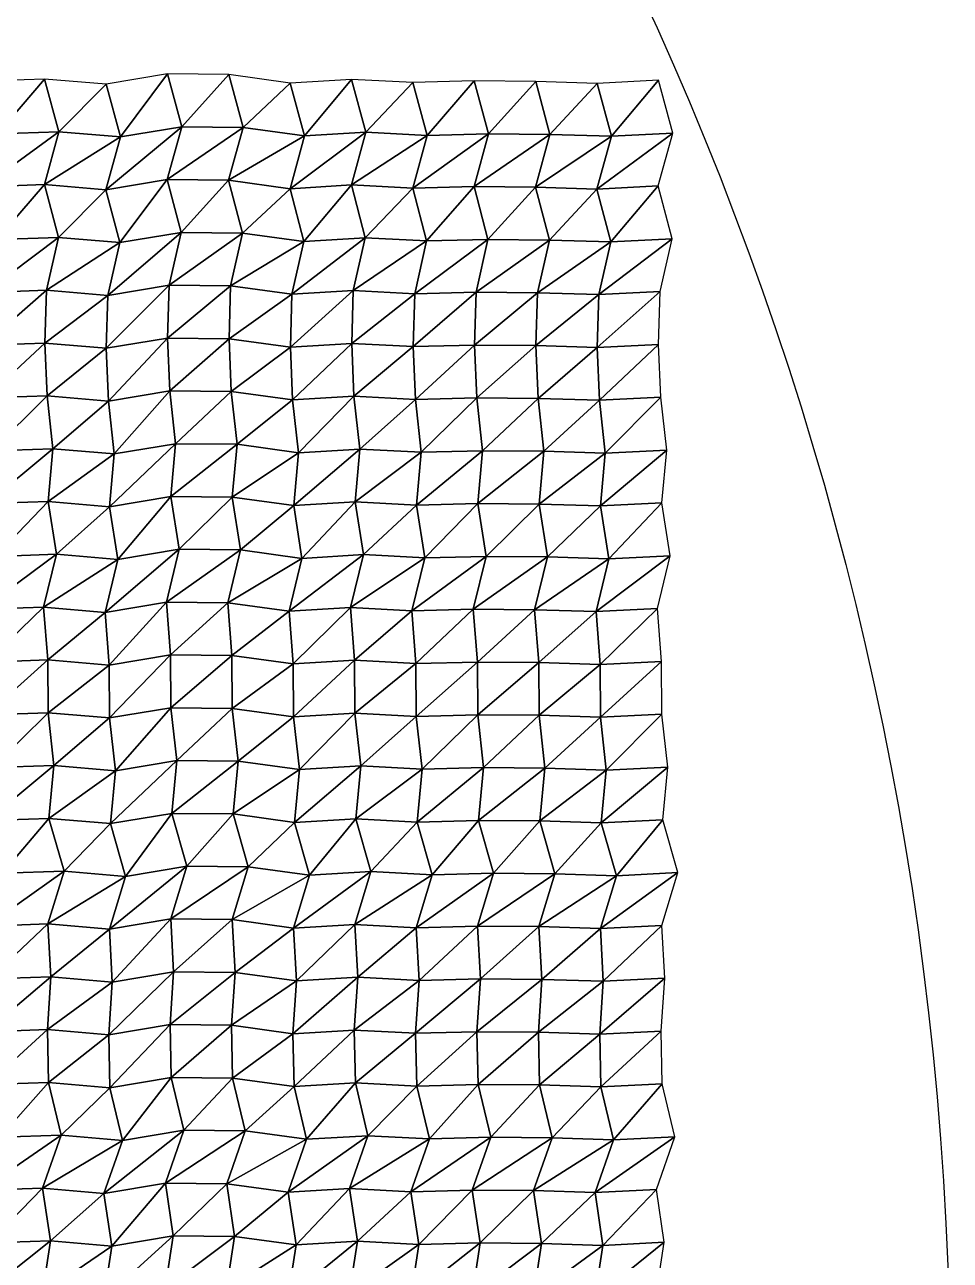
# Model space of a CAD drawing. Header units: inches. Extents: x -3033 to 3108, y -1845 to 4259.
# Drawn here: x 2257 to 3108, y 1330 to 2466 of the extents above; entities that cross this region are included whole.
import ezdxf

# ---------------------------------------------------------------- set-up
doc = ezdxf.new("R2010")
doc.units = ezdxf.units.IN
doc.layers.add('Water', color=7, linetype='Continuous')

msp = doc.modelspace()

# ---------------------------------------------------------------- linework, layer by layer
msp.add_circle((56.1, 1207, -0.8), 3051.6)

# ---------------------------------------------------------------- meshes
at = {"layer": 'Water', "color": 4}
mesh = msp.add_polyface(dxfattribs=at)
corners = [(2164.6, 2130.4, -33.7), (2108.1, 2124, -12.7), (2113.4, 2075.5, -19), (2221, 2122.7, -28.5), (2169.8, 2081.8, -20.4), (2162.5, 2178.9, -3.3), (2106, 2172.5, -22.9), (2218.9, 2171.3, -22), (2277.4, 2124.7, -27.2), (2275.3, 2173.2, -34.8), (2331.8, 2168.4, -26.8), (2163.9, 2227.5, -18.2), (2107.4, 2221.1, -31.8), (2220.3, 2219.8, -30.7), (2276.7, 2221.7, -34), (2333.1, 2216.9, -21), (2174.9, 2276, -25.1), (2118.5, 2269.6, -26.2), (2231.3, 2268.4, -25.1), (2287.7, 2270.3, -32.7), (2162.1, 2324.6, -19), (2105.7, 2318.2, -16), (2218.5, 2316.9, -22.5), (2274.9, 2318.8, -25.9), (2175.5, 2373.1, -18.5), (2119, 2366.7, -26.2), (2231.9, 2365.4, -13.5), (2288.3, 2367.4, -31.5), (2162.3, 2421.7, -23.8), (2105.8, 2415.3, -30.7), (2218.7, 2414, -31.5), (2275.1, 2415.9, -19)]
mesh.append_faces([[corners[k] for k in face] for face in [(0, 1, 2), (3, 0, 4), (1, 0, 5), (5, 6, 1), (0, 3, 7), (7, 5, 0), (3, 8, 9), (9, 7, 3), (10, 9, 8), (6, 5, 11), (11, 12, 6), (5, 7, 13), (13, 11, 5), (7, 9, 14), (14, 13, 7), (15, 14, 9), (12, 11, 16), (16, 17, 12), (11, 13, 18), (18, 16, 11), (13, 14, 19), (19, 18, 13), (17, 16, 20), (20, 21, 17), (16, 18, 22), (22, 20, 16), (18, 19, 23), (23, 22, 18), (21, 20, 24), (24, 25, 21), (20, 22, 26), (26, 24, 20), (22, 23, 27), (27, 26, 22), (25, 24, 28), (28, 29, 25), (24, 26, 30), (30, 28, 24), (26, 27, 31), (31, 30, 26)]], dxfattribs={"vtx2": -1, "color": 4})
mesh = msp.add_polyface(dxfattribs=at)
corners = [(2446.7, 2128.7, -33.5), (2390.3, 2129.3, -24.9), (2395.5, 2080.7, -22.2), (2503.1, 2120.9, -21.7), (2452, 2080.2, -18.7), (2277.4, 2124.7, -27.2), (2333.8, 2119.8, -13), (2331.8, 2168.4, -26.8), (2388.2, 2177.8, -10.7), (2444.6, 2177.2, -20.4), (2501, 2169.5, -24), (2275.3, 2173.2, -34.8), (2333.1, 2216.9, -21), (2389.6, 2226.4, -38.3), (2446, 2225.8, -15.6), (2502.4, 2218, -20.7), (2276.7, 2221.7, -34), (2344.2, 2265.5, -19.6), (2287.7, 2270.3, -32.7), (2400.6, 2274.9, -19.5), (2457, 2274.3, -20.3), (2331.4, 2314, -14.9), (2274.9, 2318.8, -25.9), (2387.8, 2323.5, -19.8), (2444.2, 2322.9, -18.7), (2500.7, 2315.1, -18.8), (2344.7, 2362.6, -15.4), (2288.3, 2367.4, -31.5), (2401.2, 2372, -38.5), (2457.6, 2371.4, -17.1), (2514, 2363.6, -32.5), (2331.6, 2411.1, -29.4), (2275.1, 2415.9, -19), (2388, 2420.6, 0), (2444.4, 2420, -13.1), (2500.8, 2412.2, -10.6)]
mesh.append_faces([[corners[k] for k in face] for face in [(0, 1, 2), (3, 0, 4), (5, 6, 7), (6, 1, 8), (8, 7, 6), (1, 0, 9), (9, 8, 1), (10, 9, 0), (11, 7, 12), (7, 8, 13), (13, 12, 7), (8, 9, 14), (14, 13, 8), (15, 14, 9), (16, 12, 17), (17, 18, 16), (12, 13, 19), (19, 17, 12), (13, 14, 20), (20, 19, 13), (18, 17, 21), (21, 22, 18), (17, 19, 23), (23, 21, 17), (19, 20, 24), (24, 23, 19), (25, 24, 20), (22, 21, 26), (26, 27, 22), (21, 23, 28), (28, 26, 21), (23, 24, 29), (29, 28, 23), (30, 29, 24), (27, 26, 31), (31, 32, 27), (26, 28, 33), (33, 31, 26), (28, 29, 34), (34, 33, 28), (35, 34, 29)]], dxfattribs={"vtx2": -1, "color": 4})
mesh = msp.add_polyface(dxfattribs=at)
corners = [(2559.5, 2124.3, -18.9), (2503.1, 2120.9, -21.7), (2508.4, 2072.4, -24.3), (2616, 2121.3, -21.4), (2564.8, 2075.7, -22), (2446.7, 2128.7, -33.5), (2501, 2169.5, -24), (2557.5, 2172.8, -27.4), (2613.9, 2169.9, -22.2), (2672.4, 2122.8, -26.7), (2670.3, 2171.3, -22.4), (2444.6, 2177.2, -20.4), (2502.4, 2218, -20.7), (2558.8, 2221.4, -6.4), (2615.3, 2218.4, -30.7), (2671.7, 2219.9, -20.9), (2446, 2225.8, -15.6), (2513.5, 2266.6, -28), (2457, 2274.3, -20.3), (2569.9, 2269.9, -21.9), (2626.3, 2267, -19.4), (2682.7, 2268.4, -19.3), (2500.7, 2315.1, -18.8), (2557.1, 2318.5, -19.7), (2613.5, 2315.5, -22.1), (2669.9, 2317, -19.1), (2444.2, 2322.9, -18.7), (2514, 2363.6, -32.5), (2570.5, 2367, -19.1), (2626.9, 2364, -21.6), (2683.3, 2365.5, -17.2), (2457.6, 2371.4, -17.1), (2500.8, 2412.2, -10.6), (2557.3, 2415.6, -21.5), (2613.7, 2412.6, -14.2), (2670.1, 2414.1, -18.8)]
mesh.append_faces([[corners[k] for k in face] for face in [(0, 1, 2), (3, 0, 4), (5, 1, 6), (1, 0, 7), (7, 6, 1), (0, 3, 8), (8, 7, 0), (3, 9, 10), (10, 8, 3), (11, 6, 12), (6, 7, 13), (13, 12, 6), (7, 8, 14), (14, 13, 7), (8, 10, 15), (15, 14, 8), (16, 12, 17), (17, 18, 16), (12, 13, 19), (19, 17, 12), (13, 14, 20), (20, 19, 13), (21, 20, 14), (18, 17, 22), (17, 19, 23), (23, 22, 17), (19, 20, 24), (24, 23, 19), (25, 24, 20), (26, 22, 27), (22, 23, 28), (28, 27, 22), (23, 24, 29), (29, 28, 23), (30, 29, 24), (31, 27, 32), (27, 28, 33), (33, 32, 27), (28, 29, 34), (34, 33, 28), (35, 34, 29)]], dxfattribs={"vtx2": -1, "color": 4})
mesh = msp.add_polyface(dxfattribs=at)
corners = [(2728.8, 2122.3, -6.2), (2672.4, 2122.8, -26.7), (2677.7, 2074.2, -20), (2726.7, 2170.8, -28.9), (2670.3, 2171.3, -22.4), (2785.3, 2120.6, -12.6), (2783.2, 2169.1, -23.3), (2841.7, 2123.4, -23.8), (2839.6, 2171.9, -24.9), (2728.1, 2219.4, -25.6), (2671.7, 2219.9, -20.9), (2784.6, 2217.7, -11.9), (2841, 2220.5, -35.6), (2615.3, 2218.4, -30.7), (2682.7, 2268.4, -19.3), (2739.2, 2267.9, -8.3), (2795.6, 2266.2, -22.3), (2852, 2269, -21.6), (2626.3, 2267, -19.4), (2669.9, 2317, -19.1), (2726.4, 2316.5, -24.1), (2782.8, 2314.7, -22.8), (2839.2, 2317.6, -27.1), (2613.5, 2315.5, -22.1), (2683.3, 2365.5, -17.2), (2739.7, 2365, -13.8), (2796.2, 2363.3, -20.7), (2852.6, 2366.1, -12.4), (2626.9, 2364, -21.6), (2670.1, 2414.1, -18.8), (2726.6, 2413.6, -25), (2783, 2411.8, -23), (2839.4, 2414.7, -16.9)]
mesh.append_faces([[corners[k] for k in face] for face in [(0, 1, 2), (1, 0, 3), (3, 4, 1), (0, 5, 6), (6, 3, 0), (5, 7, 8), (8, 6, 5), (4, 3, 9), (9, 10, 4), (3, 6, 11), (11, 9, 3), (6, 8, 12), (12, 11, 6), (13, 10, 14), (10, 9, 15), (15, 14, 10), (9, 11, 16), (16, 15, 9), (11, 12, 17), (17, 16, 11), (18, 14, 19), (14, 15, 20), (20, 19, 14), (15, 16, 21), (21, 20, 15), (16, 17, 22), (22, 21, 16), (23, 19, 24), (19, 20, 25), (25, 24, 19), (20, 21, 26), (26, 25, 20), (21, 22, 27), (27, 26, 21), (28, 24, 29), (24, 25, 30), (30, 29, 24), (25, 26, 31), (31, 30, 25), (26, 27, 32), (32, 31, 26)]], dxfattribs={"vtx2": -1, "color": 4})
mesh = msp.add_polyface(dxfattribs=at)
corners = [(2165.4, 1839.1, -6.9), (2109, 1832.7, -35), (2114.4, 1784.2, -19), (2221.8, 1831.4, -16.4), (2170.8, 1790.6, -40.7), (2278.3, 1833.4, -21.7), (2227.3, 1782.9, -23.4), (2165.1, 1887.7, -36.1), (2108.7, 1881.3, -15), (2221.5, 1880, -27.2), (2278, 1881.9, -22.2), (2334.4, 1877.1, -25.6), (2161.4, 1936.2, -29), (2104.9, 1929.8, -25.8), (2217.8, 1928.5, -19.6), (2274.2, 1930.5, -16.9), (2330.6, 1925.6, -34.6), (2173.1, 1984.8, -5.8), (2116.7, 1978.4, -25.4), (2229.6, 1977.1, -25.7), (2286, 1979, -29.1), (2165.5, 2033.3, -23.1), (2109.1, 2026.9, -20.8), (2221.9, 2025.6, -23.4), (2278.4, 2027.6, -25.1), (2169.8, 2081.8, -20.4), (2113.4, 2075.5, -19), (2226.2, 2074.2, -8.1), (2282.7, 2076.1, -23.1), (2164.6, 2130.4, -33.7), (2221, 2122.7, -28.5), (2277.4, 2124.7, -27.2), (2333.8, 2119.8, -13)]
mesh.append_faces([[corners[k] for k in face] for face in [(0, 1, 2), (3, 0, 4), (5, 3, 6), (1, 0, 7), (7, 8, 1), (0, 3, 9), (9, 7, 0), (3, 5, 10), (10, 9, 3), (11, 10, 5), (8, 7, 12), (12, 13, 8), (7, 9, 14), (14, 12, 7), (9, 10, 15), (15, 14, 9), (16, 15, 10), (13, 12, 17), (17, 18, 13), (12, 14, 19), (19, 17, 12), (14, 15, 20), (20, 19, 14), (18, 17, 21), (21, 22, 18), (17, 19, 23), (23, 21, 17), (19, 20, 24), (24, 23, 19), (22, 21, 25), (25, 26, 22), (21, 23, 27), (27, 25, 21), (23, 24, 28), (28, 27, 23), (26, 25, 29), (25, 27, 30), (27, 28, 31), (31, 30, 27), (32, 31, 28)]], dxfattribs={"vtx2": -1, "color": 4})
mesh = msp.add_polyface(dxfattribs=at)
corners = [(2334.7, 1828.6, -27.7), (2278.3, 1833.4, -21.7), (2283.7, 1784.8, -33.6), (2391.1, 1838, -14.7), (2340.1, 1780, -24), (2447.5, 1837.4, -21.4), (2396.5, 1789.5, -42.4), (2504, 1829.6, -33.2), (2453, 1788.9, -24), (2334.4, 1877.1, -25.6), (2390.8, 1886.6, -12.8), (2447.2, 1886, -19.4), (2503.7, 1878.2, -6.3), (2278, 1881.9, -22.2), (2330.6, 1925.6, -34.6), (2387.1, 1935.1, -19.2), (2443.5, 1934.5, -18.2), (2499.9, 1926.7, 1.9), (2274.2, 1930.5, -16.9), (2342.4, 1974.2, -37.1), (2286, 1979, -29.1), (2398.8, 1983.7, -29.9), (2455.3, 1983.1, -21.7), (2511.7, 1975.3, -21.4), (2334.8, 2022.7, -17.8), (2278.4, 2027.6, -25.1), (2391.2, 2032.2, -19.7), (2447.6, 2031.6, -29.4), (2504.1, 2023.8, -18.8), (2339.1, 2071.3, -14.9), (2282.7, 2076.1, -23.1), (2395.5, 2080.7, -22.2), (2452, 2080.2, -18.7), (2508.4, 2072.4, -24.3), (2333.8, 2119.8, -13), (2390.3, 2129.3, -24.9), (2446.7, 2128.7, -33.5)]
mesh.append_faces([[corners[k] for k in face] for face in [(0, 1, 2), (3, 0, 4), (5, 3, 6), (7, 5, 8), (1, 0, 9), (0, 3, 10), (10, 9, 0), (3, 5, 11), (11, 10, 3), (12, 11, 5), (13, 9, 14), (9, 10, 15), (15, 14, 9), (10, 11, 16), (16, 15, 10), (17, 16, 11), (18, 14, 19), (19, 20, 18), (14, 15, 21), (21, 19, 14), (15, 16, 22), (22, 21, 15), (23, 22, 16), (20, 19, 24), (24, 25, 20), (19, 21, 26), (26, 24, 19), (21, 22, 27), (27, 26, 21), (28, 27, 22), (25, 24, 29), (29, 30, 25), (24, 26, 31), (31, 29, 24), (26, 27, 32), (32, 31, 26), (33, 32, 27), (30, 29, 34), (29, 31, 35), (35, 34, 29), (31, 32, 36)]], dxfattribs={"vtx2": -1, "color": 4})
mesh = msp.add_polyface(dxfattribs=at)
corners = [(2560.4, 1833, -17.8), (2504, 1829.6, -33.2), (2509.4, 1781.1, -27), (2616.8, 1830, -18), (2565.8, 1784.5, -35.5), (2673.3, 1831.5, -33), (2622.3, 1781.5, -6.8), (2447.5, 1837.4, -21.4), (2503.7, 1878.2, -6.3), (2560.1, 1881.6, -19.5), (2616.5, 1878.6, -21.7), (2673, 1880, -27.3), (2447.2, 1886, -19.4), (2499.9, 1926.7, 1.9), (2556.4, 1930.1, -41.4), (2612.8, 1927.1, -13.5), (2669.2, 1928.6, -3.3), (2443.5, 1934.5, -18.2), (2511.7, 1975.3, -21.4), (2568.1, 1978.7, -30.5), (2624.5, 1975.7, -39.4), (2681, 1977.1, -19.5), (2455.3, 1983.1, -21.7), (2504.1, 2023.8, -18.8), (2560.5, 2027.2, -21), (2616.9, 2024.2, -21), (2673.3, 2025.7, -41.1), (2447.6, 2031.6, -29.4), (2508.4, 2072.4, -24.3), (2564.8, 2075.7, -22), (2621.2, 2072.8, -15.1), (2677.7, 2074.2, -20), (2452, 2080.2, -18.7), (2503.1, 2120.9, -21.7), (2559.5, 2124.3, -18.9), (2616, 2121.3, -21.4), (2672.4, 2122.8, -26.7)]
mesh.append_faces([[corners[k] for k in face] for face in [(0, 1, 2), (3, 0, 4), (5, 3, 6), (7, 1, 8), (1, 0, 9), (9, 8, 1), (0, 3, 10), (10, 9, 0), (3, 5, 11), (11, 10, 3), (12, 8, 13), (8, 9, 14), (14, 13, 8), (9, 10, 15), (15, 14, 9), (10, 11, 16), (16, 15, 10), (17, 13, 18), (13, 14, 19), (19, 18, 13), (14, 15, 20), (20, 19, 14), (15, 16, 21), (21, 20, 15), (22, 18, 23), (18, 19, 24), (24, 23, 18), (19, 20, 25), (25, 24, 19), (26, 25, 20), (27, 23, 28), (23, 24, 29), (29, 28, 23), (24, 25, 30), (30, 29, 24), (31, 30, 25), (32, 28, 33), (28, 29, 34), (29, 30, 35), (36, 35, 30)]], dxfattribs={"vtx2": -1, "color": 4})
mesh = msp.add_polyface(dxfattribs=at)
corners = [(2729.7, 1831, -11.5), (2673.3, 1831.5, -33), (2678.7, 1782.9, -29.6), (2786.1, 1829.3, -10.4), (2735.1, 1782.4, -16.7), (2842.5, 1832.1, -7), (2791.5, 1780.7, -22.4), (2729.4, 1879.5, -26.3), (2673, 1880, -27.3), (2785.8, 1877.8, -30.3), (2842.2, 1880.6, -19.5), (2725.6, 1928.1, -29.5), (2669.2, 1928.6, -3.3), (2782.1, 1926.4, -25.7), (2838.5, 1929.2, -9.4), (2737.4, 1976.6, -27.2), (2681, 1977.1, -19.5), (2793.8, 1974.9, -13.8), (2850.3, 1977.7, -37.9), (2624.5, 1975.7, -39.4), (2673.3, 2025.7, -41.1), (2729.8, 2025.2, -24.1), (2786.2, 2023.5, -14.7), (2842.6, 2026.3, -28.4), (2616.9, 2024.2, -21), (2677.7, 2074.2, -20), (2734.1, 2073.7, -16), (2790.5, 2072, -19.3), (2847, 2074.8, -28.6), (2621.2, 2072.8, -15.1), (2672.4, 2122.8, -26.7), (2728.8, 2122.3, -6.2), (2785.3, 2120.6, -12.6), (2841.7, 2123.4, -23.8)]
mesh.append_faces([[corners[k] for k in face] for face in [(0, 1, 2), (3, 0, 4), (5, 3, 6), (1, 0, 7), (7, 8, 1), (0, 3, 9), (9, 7, 0), (3, 5, 10), (10, 9, 3), (8, 7, 11), (11, 12, 8), (7, 9, 13), (13, 11, 7), (9, 10, 14), (14, 13, 9), (12, 11, 15), (15, 16, 12), (11, 13, 17), (17, 15, 11), (13, 14, 18), (18, 17, 13), (19, 16, 20), (16, 15, 21), (21, 20, 16), (15, 17, 22), (22, 21, 15), (17, 18, 23), (23, 22, 17), (24, 20, 25), (20, 21, 26), (26, 25, 20), (21, 22, 27), (27, 26, 21), (22, 23, 28), (28, 27, 22), (29, 25, 30), (25, 26, 31), (26, 27, 32), (32, 31, 26), (27, 28, 33), (33, 32, 27)]], dxfattribs={"vtx2": -1, "color": 4})
mesh = msp.add_polyface(dxfattribs=at)
corners = [(2109.4, 1492.9, -28.5), (2165.8, 1499.3, -33.8), (2164.7, 1547.8, -15.1), (2108.3, 1541.4, -26.9), (2221.1, 1540.1, -15.3), (2277.6, 1542.1, -19.8), (2222.2, 1491.6, -12.3), (2334, 1537.3, -17), (2278.7, 1493.5, -12.1), (2168, 1596.4, -36.5), (2111.6, 1590, -18.3), (2224.5, 1588.7, -25.2), (2280.9, 1590.6, -19.6), (2337.3, 1585.8, -23.7), (2165.3, 1644.9, -25.2), (2108.8, 1638.5, -24), (2221.7, 1637.2, -20.4), (2278.1, 1639.2, -29.7), (2334.6, 1634.4, -18.5), (2180, 1693.5, -13), (2123.6, 1687.1, -32.1), (2236.4, 1685.8, -23.1), (2292.9, 1687.7, -8), (2166.2, 1742, -7), (2109.8, 1735.6, -30.6), (2222.6, 1734.3, -25.8), (2279.1, 1736.3, -20.8), (2170.8, 1790.6, -40.7), (2114.4, 1784.2, -19), (2227.3, 1782.9, -23.4), (2283.7, 1784.8, -33.6), (2165.4, 1839.1, -6.9), (2221.8, 1831.4, -16.4), (2278.3, 1833.4, -21.7)]
mesh.append_faces([[corners[k] for k in face] for face in [(0, 1, 2), (2, 3, 0), (4, 2, 1), (5, 4, 6), (7, 5, 8), (3, 2, 9), (9, 10, 3), (2, 4, 11), (11, 9, 2), (4, 5, 12), (12, 11, 4), (13, 12, 5), (10, 9, 14), (14, 15, 10), (9, 11, 16), (16, 14, 9), (11, 12, 17), (17, 16, 11), (18, 17, 12), (15, 14, 19), (19, 20, 15), (14, 16, 21), (21, 19, 14), (16, 17, 22), (22, 21, 16), (20, 19, 23), (23, 24, 20), (19, 21, 25), (25, 23, 19), (21, 22, 26), (26, 25, 21), (24, 23, 27), (27, 28, 24), (23, 25, 29), (29, 27, 23), (25, 26, 30), (30, 29, 25), (28, 27, 31), (27, 29, 32), (29, 30, 33)]], dxfattribs={"vtx2": -1, "color": 4})
mesh = msp.add_polyface(dxfattribs=at)
corners = [(2335.1, 1488.7, -26.3), (2391.5, 1498.2, -23.2), (2390.4, 1546.7, -33.8), (2334, 1537.3, -17), (2447.9, 1497.6, -28.2), (2446.8, 1546.1, -22.1), (2503.3, 1538.3, -25.6), (2277.6, 1542.1, -19.8), (2337.3, 1585.8, -23.7), (2393.7, 1595.3, -24.8), (2450.2, 1594.7, -29), (2506.6, 1586.9, -36.5), (2280.9, 1590.6, -19.6), (2334.6, 1634.4, -18.5), (2391, 1643.8, -36.9), (2447.4, 1643.2, -20.3), (2503.8, 1635.4, -23.1), (2278.1, 1639.2, -29.7), (2349.3, 1682.9, -3.3), (2292.9, 1687.7, -8), (2405.7, 1692.4, -21.6), (2462.2, 1691.8, -29.7), (2518.6, 1684, -36), (2335.5, 1731.5, -31), (2279.1, 1736.3, -20.8), (2391.9, 1740.9, -18.1), (2448.3, 1740.3, -18.7), (2504.8, 1732.5, -19.5), (2340.1, 1780, -24), (2283.7, 1784.8, -33.6), (2396.5, 1789.5, -42.4), (2453, 1788.9, -24), (2509.4, 1781.1, -27), (2334.7, 1828.6, -27.7), (2391.1, 1838, -14.7), (2447.5, 1837.4, -21.4)]
mesh.append_faces([[corners[k] for k in face] for face in [(0, 1, 2), (2, 3, 0), (1, 4, 5), (5, 2, 1), (6, 5, 4), (7, 3, 8), (3, 2, 9), (9, 8, 3), (2, 5, 10), (10, 9, 2), (11, 10, 5), (12, 8, 13), (8, 9, 14), (14, 13, 8), (9, 10, 15), (15, 14, 9), (16, 15, 10), (17, 13, 18), (18, 19, 17), (13, 14, 20), (20, 18, 13), (14, 15, 21), (21, 20, 14), (22, 21, 15), (19, 18, 23), (23, 24, 19), (18, 20, 25), (25, 23, 18), (20, 21, 26), (26, 25, 20), (27, 26, 21), (24, 23, 28), (28, 29, 24), (23, 25, 30), (30, 28, 23), (25, 26, 31), (31, 30, 25), (32, 31, 26), (29, 28, 33), (28, 30, 34), (30, 31, 35)]], dxfattribs={"vtx2": -1, "color": 4})
mesh = msp.add_polyface(dxfattribs=at)
corners = [(2447.9, 1497.6, -28.2), (2504.4, 1489.8, -16.5), (2503.3, 1538.3, -25.6), (2560.8, 1493.2, -25.3), (2559.7, 1541.7, -13.5), (2616.1, 1538.7, -34.8), (2672.6, 1540.2, -16), (2617.2, 1490.2, -24.2), (2446.8, 1546.1, -22.1), (2506.6, 1586.9, -36.5), (2563, 1590.3, -19), (2619.5, 1587.3, -19.1), (2675.9, 1588.8, -20.6), (2450.2, 1594.7, -29), (2503.8, 1635.4, -23.1), (2560.3, 1638.8, -2.9), (2616.7, 1635.8, -17.1), (2673.1, 1637.3, -11.8), (2447.4, 1643.2, -20.3), (2518.6, 1684, -36), (2575, 1687.4, -28.2), (2631.4, 1684.4, -22.4), (2687.9, 1685.9, -22), (2462.2, 1691.8, -29.7), (2504.8, 1732.5, -19.5), (2561.2, 1735.9, -28), (2617.6, 1732.9, -17.7), (2674, 1734.4, -21.9), (2448.3, 1740.3, -18.7), (2509.4, 1781.1, -27), (2565.8, 1784.5, -35.5), (2622.3, 1781.5, -6.8), (2678.7, 1782.9, -29.6), (2453, 1788.9, -24), (2504, 1829.6, -33.2), (2560.4, 1833, -17.8), (2616.8, 1830, -18)]
mesh.append_faces([[corners[k] for k in face] for face in [(0, 1, 2), (1, 3, 4), (4, 2, 1), (5, 4, 3), (6, 5, 7), (8, 2, 9), (2, 4, 10), (10, 9, 2), (4, 5, 11), (11, 10, 4), (5, 6, 12), (12, 11, 5), (13, 9, 14), (9, 10, 15), (15, 14, 9), (10, 11, 16), (16, 15, 10), (11, 12, 17), (17, 16, 11), (18, 14, 19), (14, 15, 20), (20, 19, 14), (15, 16, 21), (21, 20, 15), (22, 21, 16), (23, 19, 24), (19, 20, 25), (25, 24, 19), (20, 21, 26), (26, 25, 20), (27, 26, 21), (28, 24, 29), (24, 25, 30), (30, 29, 24), (25, 26, 31), (31, 30, 25), (26, 27, 32), (32, 31, 26), (33, 29, 34), (29, 30, 35), (30, 31, 36)]], dxfattribs={"vtx2": -1, "color": 4})
mesh = msp.add_polyface(dxfattribs=at)
corners = [(2673.6, 1491.7, -31.3), (2730.1, 1491.2, -7.9), (2729, 1539.7, -21.2), (2672.6, 1540.2, -16), (2785.4, 1538, -16.8), (2786.5, 1489.4, -15.3), (2842.9, 1492.3, -12.6), (2841.8, 1540.8, -31.1), (2732.3, 1588.3, -20.3), (2675.9, 1588.8, -20.6), (2788.7, 1586.5, -18.5), (2845.2, 1589.4, -18.7), (2729.6, 1636.8, -33.6), (2673.1, 1637.3, -11.8), (2786, 1635.1, -11.3), (2842.4, 1637.9, -14.2), (2616.7, 1635.8, -17.1), (2687.9, 1685.9, -22), (2744.3, 1685.4, -17.4), (2800.7, 1683.6, -20.2), (2857.1, 1686.5, -18.6), (2631.4, 1684.4, -22.4), (2674, 1734.4, -21.9), (2730.5, 1733.9, -34.5), (2786.9, 1732.2, -21.7), (2843.3, 1735, -37), (2735.1, 1782.4, -16.7), (2678.7, 1782.9, -29.6), (2791.5, 1780.7, -22.4), (2848, 1783.5, -32.7), (2622.3, 1781.5, -6.8), (2673.3, 1831.5, -33), (2729.7, 1831, -11.5), (2786.1, 1829.3, -10.4), (2842.5, 1832.1, -7)]
mesh.append_faces([[corners[k] for k in face] for face in [(0, 1, 2), (2, 3, 0), (4, 2, 1), (5, 6, 7), (7, 4, 5), (3, 2, 8), (8, 9, 3), (2, 4, 10), (10, 8, 2), (4, 7, 11), (11, 10, 4), (9, 8, 12), (12, 13, 9), (8, 10, 14), (14, 12, 8), (10, 11, 15), (15, 14, 10), (16, 13, 17), (13, 12, 18), (18, 17, 13), (12, 14, 19), (19, 18, 12), (14, 15, 20), (20, 19, 14), (21, 17, 22), (17, 18, 23), (23, 22, 17), (18, 19, 24), (24, 23, 18), (19, 20, 25), (25, 24, 19), (22, 23, 26), (26, 27, 22), (23, 24, 28), (28, 26, 23), (24, 25, 29), (29, 28, 24), (30, 27, 31), (27, 26, 32), (26, 28, 33), (28, 29, 34)]], dxfattribs={"vtx2": -1, "color": 4})
mesh = msp.add_polyface(dxfattribs=at)
corners = [(2112.1, 1201.6, -20.7), (2168.5, 1208, -8), (2167.8, 1256.5, -33.3), (2111.3, 1250.2, -14.4), (2225, 1200.3, -23.2), (2224.2, 1248.9, -8.4), (2281.4, 1202.3, -19.4), (2280.6, 1250.8, -22.7), (2160.3, 1305.1, -24.6), (2103.8, 1298.7, -21), (2216.7, 1297.4, -20.4), (2273.1, 1299.4, -18.7), (2329.5, 1294.5, -31.6), (2167.6, 1353.6, -17.5), (2111.2, 1347.2, -35.5), (2224.1, 1346, -23), (2280.5, 1347.9, -27), (2160.4, 1402.2, -17.8), (2103.9, 1395.8, -25.3), (2216.8, 1394.5, -20.9), (2273.2, 1396.4, -21), (2329.6, 1391.6, -19), (2177.3, 1450.7, -8.8), (2120.9, 1444.3, -6.4), (2233.8, 1443.1, -19.4), (2290.2, 1445, -18.3), (2165.8, 1499.3, -33.8), (2109.4, 1492.9, -28.5), (2222.2, 1491.6, -12.3), (2278.7, 1493.5, -12.1), (2221.1, 1540.1, -15.3), (2277.6, 1542.1, -19.8)]
mesh.append_faces([[corners[k] for k in face] for face in [(0, 1, 2), (2, 3, 0), (1, 4, 5), (5, 2, 1), (4, 6, 7), (7, 5, 4), (3, 2, 8), (8, 9, 3), (2, 5, 10), (10, 8, 2), (5, 7, 11), (11, 10, 5), (12, 11, 7), (9, 8, 13), (13, 14, 9), (8, 10, 15), (15, 13, 8), (10, 11, 16), (16, 15, 10), (14, 13, 17), (17, 18, 14), (13, 15, 19), (19, 17, 13), (15, 16, 20), (20, 19, 15), (21, 20, 16), (18, 17, 22), (22, 23, 18), (17, 19, 24), (24, 22, 17), (19, 20, 25), (25, 24, 19), (23, 22, 26), (26, 27, 23), (22, 24, 28), (28, 26, 22), (24, 25, 29), (29, 28, 24), (26, 28, 30), (28, 29, 31)]], dxfattribs={"vtx2": -1, "color": 4})
mesh = msp.add_polyface(dxfattribs=at)
corners = [(2281.4, 1202.3, -19.4), (2337.8, 1197.4, -29), (2337.1, 1246, -20.1), (2280.6, 1250.8, -22.7), (2394.2, 1206.9, -10.2), (2393.5, 1255.4, -16.2), (2450.7, 1206.3, -11.3), (2449.9, 1254.9, -17.2), (2506.3, 1247.1, -26.5), (2329.5, 1294.5, -31.6), (2386, 1304, -15.7), (2442.4, 1303.4, -33.3), (2498.8, 1295.6, -16), (2273.1, 1299.4, -18.7), (2336.9, 1343.1, -22.1), (2280.5, 1347.9, -27), (2393.4, 1352.5, -19), (2449.8, 1351.9, -29.9), (2506.2, 1344.2, -13.6), (2329.6, 1391.6, -19), (2386.1, 1401.1, -14.1), (2442.5, 1400.5, -11.6), (2498.9, 1392.7, -26.9), (2273.2, 1396.4, -21), (2346.6, 1440.2, -14.5), (2290.2, 1445, -18.3), (2403.1, 1449.6, -20.7), (2459.5, 1449, -20.2), (2515.9, 1441.3, -15.4), (2335.1, 1488.7, -26.3), (2278.7, 1493.5, -12.1), (2391.5, 1498.2, -23.2), (2447.9, 1497.6, -28.2), (2504.4, 1489.8, -16.5), (2334, 1537.3, -17)]
mesh.append_faces([[corners[k] for k in face] for face in [(0, 1, 2), (2, 3, 0), (1, 4, 5), (5, 2, 1), (4, 6, 7), (7, 5, 4), (8, 7, 6), (3, 2, 9), (2, 5, 10), (10, 9, 2), (5, 7, 11), (11, 10, 5), (12, 11, 7), (13, 9, 14), (14, 15, 13), (9, 10, 16), (16, 14, 9), (10, 11, 17), (17, 16, 10), (18, 17, 11), (15, 14, 19), (14, 16, 20), (20, 19, 14), (16, 17, 21), (21, 20, 16), (22, 21, 17), (23, 19, 24), (24, 25, 23), (19, 20, 26), (26, 24, 19), (20, 21, 27), (27, 26, 20), (28, 27, 21), (25, 24, 29), (29, 30, 25), (24, 26, 31), (31, 29, 24), (26, 27, 32), (32, 31, 26), (33, 32, 27), (30, 29, 34)]], dxfattribs={"vtx2": -1, "color": 4})
mesh = msp.add_polyface(dxfattribs=at)
corners = [(2450.7, 1206.3, -11.3), (2507.1, 1198.5, -26.8), (2506.3, 1247.1, -26.5), (2563.5, 1201.9, -20.1), (2562.8, 1250.4, -15.8), (2620, 1198.9, -26), (2619.2, 1247.5, -23.7), (2675.6, 1248.9, -26), (2449.9, 1254.9, -17.2), (2498.8, 1295.6, -16), (2555.2, 1299, -15.1), (2611.7, 1296, -26.5), (2668.1, 1297.5, -18), (2442.4, 1303.4, -33.3), (2506.2, 1344.2, -13.6), (2562.6, 1347.5, -5.1), (2619.1, 1344.6, -15.9), (2675.5, 1346, -20.6), (2449.8, 1351.9, -29.9), (2498.9, 1392.7, -26.9), (2555.4, 1396.1, -15.2), (2611.8, 1393.1, -21.3), (2668.2, 1394.6, -17.4), (2442.5, 1400.5, -11.6), (2515.9, 1441.3, -15.4), (2572.3, 1444.6, -24.5), (2628.8, 1441.7, -10.4), (2685.2, 1443.1, -25.5), (2459.5, 1449, -20.2), (2504.4, 1489.8, -16.5), (2560.8, 1493.2, -25.3), (2617.2, 1490.2, -24.2), (2673.6, 1491.7, -31.3), (2616.1, 1538.7, -34.8)]
mesh.append_faces([[corners[k] for k in face] for face in [(0, 1, 2), (1, 3, 4), (4, 2, 1), (3, 5, 6), (6, 4, 3), (7, 6, 5), (8, 2, 9), (2, 4, 10), (10, 9, 2), (4, 6, 11), (11, 10, 4), (6, 7, 12), (12, 11, 6), (13, 9, 14), (9, 10, 15), (15, 14, 9), (10, 11, 16), (16, 15, 10), (11, 12, 17), (17, 16, 11), (18, 14, 19), (14, 15, 20), (20, 19, 14), (15, 16, 21), (21, 20, 15), (16, 17, 22), (22, 21, 16), (23, 19, 24), (19, 20, 25), (25, 24, 19), (20, 21, 26), (26, 25, 20), (27, 26, 21), (28, 24, 29), (24, 25, 30), (30, 29, 24), (25, 26, 31), (31, 30, 25), (32, 31, 26), (30, 31, 33)]], dxfattribs={"vtx2": -1, "color": 4})
mesh = msp.add_polyface(dxfattribs=at)
corners = [(2620, 1198.9, -26), (2676.4, 1200.4, -23.1), (2675.6, 1248.9, -26), (2732.8, 1199.9, -24.1), (2732, 1248.4, -16.8), (2789.2, 1198.2, -27.5), (2788.5, 1246.7, -18.3), (2845.7, 1201, -21.9), (2844.9, 1249.5, -6.2), (2724.5, 1297, -24.4), (2668.1, 1297.5, -18), (2781, 1295.3, -26.9), (2837.4, 1298.1, -19.1), (2731.9, 1345.5, -13.6), (2675.5, 1346, -20.6), (2788.4, 1343.8, -22.7), (2844.8, 1346.6, -15.5), (2724.6, 1394.1, -22), (2668.2, 1394.6, -17.4), (2781.1, 1392.4, -20.8), (2837.5, 1395.2, -36.5), (2611.8, 1393.1, -21.3), (2685.2, 1443.1, -25.5), (2741.6, 1442.6, -18.2), (2798, 1440.9, -28.7), (2854.5, 1443.7, -31.6), (2628.8, 1441.7, -10.4), (2673.6, 1491.7, -31.3), (2730.1, 1491.2, -7.9), (2786.5, 1489.4, -15.3), (2842.9, 1492.3, -12.6), (2617.2, 1490.2, -24.2), (2672.6, 1540.2, -16), (2785.4, 1538, -16.8)]
mesh.append_faces([[corners[k] for k in face] for face in [(0, 1, 2), (1, 3, 4), (4, 2, 1), (3, 5, 6), (6, 4, 3), (5, 7, 8), (8, 6, 5), (2, 4, 9), (9, 10, 2), (4, 6, 11), (11, 9, 4), (6, 8, 12), (12, 11, 6), (10, 9, 13), (13, 14, 10), (9, 11, 15), (15, 13, 9), (11, 12, 16), (16, 15, 11), (14, 13, 17), (17, 18, 14), (13, 15, 19), (19, 17, 13), (15, 16, 20), (20, 19, 15), (21, 18, 22), (18, 17, 23), (23, 22, 18), (17, 19, 24), (24, 23, 17), (19, 20, 25), (25, 24, 19), (26, 22, 27), (22, 23, 28), (28, 27, 22), (23, 24, 29), (29, 28, 23), (24, 25, 30), (30, 29, 24), (31, 27, 32), (28, 29, 33)]], dxfattribs={"vtx2": -1, "color": 4})

doc.saveas('drawing.dxf')
